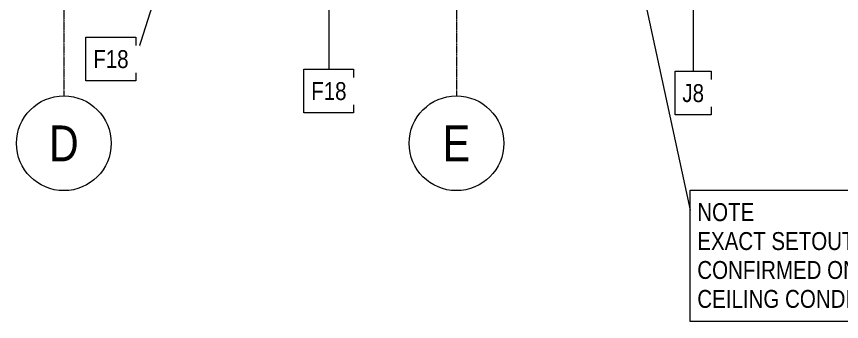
# Model space of a CAD drawing. Header units: millimetres. Extents: x -31381 to 39197, y -15686 to 26001.
# Drawn here: x 6916 to 18242, y -15686 to -11502 of the extents above; entities that cross this region are included whole.
import ezdxf

# ---------------------------------------------------------------- set-up
doc = ezdxf.new("R2010")
doc.units = ezdxf.units.MM
doc.linetypes.add('BVNDH-Grid Line', pattern=[22.225, 12.7, -3.175, 3.175, -3.175])
for name, color, linetype, lineweight in [('G-ANNO-TEXT', 231, 'Continuous', 9), ('S-GRID', 1, 'Continuous', 9), ('S-GRID-IDEN', 1, 'Continuous', 9)]:
    doc.layers.add(name, color=color, linetype=linetype, lineweight=lineweight)
doc.styles.add('Arial Narrow', font='ARIALN.TTF', dxfattribs={"height": 491.641337})
doc.styles.add('Arial Narrow_2', font='ARIALN.TTF', dxfattribs={"height": 245.820669})

# ---------------------------------------------------------------- blocks, each defined once
blk = doc.blocks.new('Grid - Grid Head_BVNDH-294967-Level 9 201 Kent St 1_100')
at = {"layer": 'S-GRID-IDEN'}
blk.add_circle((0, 0), 6.5, dxfattribs=at)

msp = doc.modelspace()

# ---------------------------------------------------------------- linework, layer by layer
at = {"layer": 'G-ANNO-TEXT', "color": 7}
for p, q in [((9007.2, -10638.3), (8552.4, -12058.5)), ((11202.9, -10591.2), (11202.9, -12222.3)), ((16205, -10790.2), (16205, -12250))]:
    msp.add_line(p, q, dxfattribs=at)
at = {"layer": 'G-ANNO-TEXT', "color": 7, "flags": 128}
for points in [[(7869.9, -11783.5), (8552.4, -11783.5), (8552.4, -12384.3), (7869.9, -12384.3)], [(10861.6, -12222.3), (11544.1, -12222.3), (11544.1, -12823.1), (10861.6, -12823.1)], [(15957.5, -12250), (16452.5, -12250), (16452.5, -12850.8), (15957.5, -12850.8)], [(16162.8, -13883.3), (21460.3, -13883.3), (21460.3, -15686.4), (16162.8, -15686.4)]]:
    msp.add_lwpolyline(points, close=True, dxfattribs=at)
at = {"layer": 'S-GRID', "linetype": 'BVNDH-Grid Line'}
for p, q in [((7566.3, 24701), (7566.3, -12591)), ((12956.3, 24701), (12956.3, -12591))]:
    msp.add_line(p, q, dxfattribs=at)

# ---------------------------------------------------------------- block references
at = {"layer": 'S-GRID-IDEN', "xscale": 99.99999999999993, "yscale": 99.99999999999993, "zscale": 99.99999999999993, "rotation": 180}
for p in [(7566.3, -13241), (12956.3, -13241)]:
    msp.add_blockref('Grid - Grid Head_BVNDH-294967-Level 9 201 Kent St 1_100', p, dxfattribs=at)

# ---------------------------------------------------------------- next in the draw order: texts
at = {"layer": 'G-ANNO-TEXT', "color": 7, "char_height": 245.82, "attachment_point": 1, "line_spacing_factor": 0.968573, "style": 'Arial Narrow_2', "bg_fill": 3, "box_fill_scale": 1.25, "bg_fill_color": 0, "bg_fill_transparency": 0}
for s, insert, width in [('F18', (7969.9, -11963.1), 579), ('F18', (10961.6, -12401.9), 579), ('J8', (16057.5, -12429.5), 354)]:
    msp.add_mtext(s, dxfattribs=dict(at, insert=insert, width=width))
at = {"layer": 'S-GRID-IDEN', "char_height": 491.6, "attachment_point": 2, "line_spacing_factor": 0.968573, "style": 'Arial Narrow', "bg_fill": 3, "box_fill_scale": 1.25, "bg_fill_color": 0, "bg_fill_transparency": 0}
for s, insert, width in [('D', (7566.4, -12996.8), 486), ('E', (12956.4, -12996.8), 450)]:
    msp.add_mtext(s, dxfattribs=dict(at, insert=insert, width=width))

# ---------------------------------------------------------------- next in the draw order: linework, layer by layer
at = {"layer": 'G-ANNO-TEXT', "color": 7}
msp.add_line((14690.9, -7326.6), (16162.8, -14158.3), dxfattribs=at)

# ---------------------------------------------------------------- next in the draw order: texts
at = {"layer": 'G-ANNO-TEXT', "color": 7, "insert": (16262.8, -14062.8), "char_height": 245.821, "width": 6117, "attachment_point": 1, "line_spacing_factor": 0.968573, "style": 'Arial Narrow_2', "bg_fill": 3, "box_fill_scale": 1.25, "bg_fill_color": 0, "bg_fill_transparency": 0}
msp.add_mtext('NOTE\\PEXACT SETOUT OF SCREEN TO BE\\PCONFIRMED ONSITE ONCE EXISTING\\PCEILING CONDITION IS KNOWN', dxfattribs=at)

doc.saveas('drawing.dxf')
